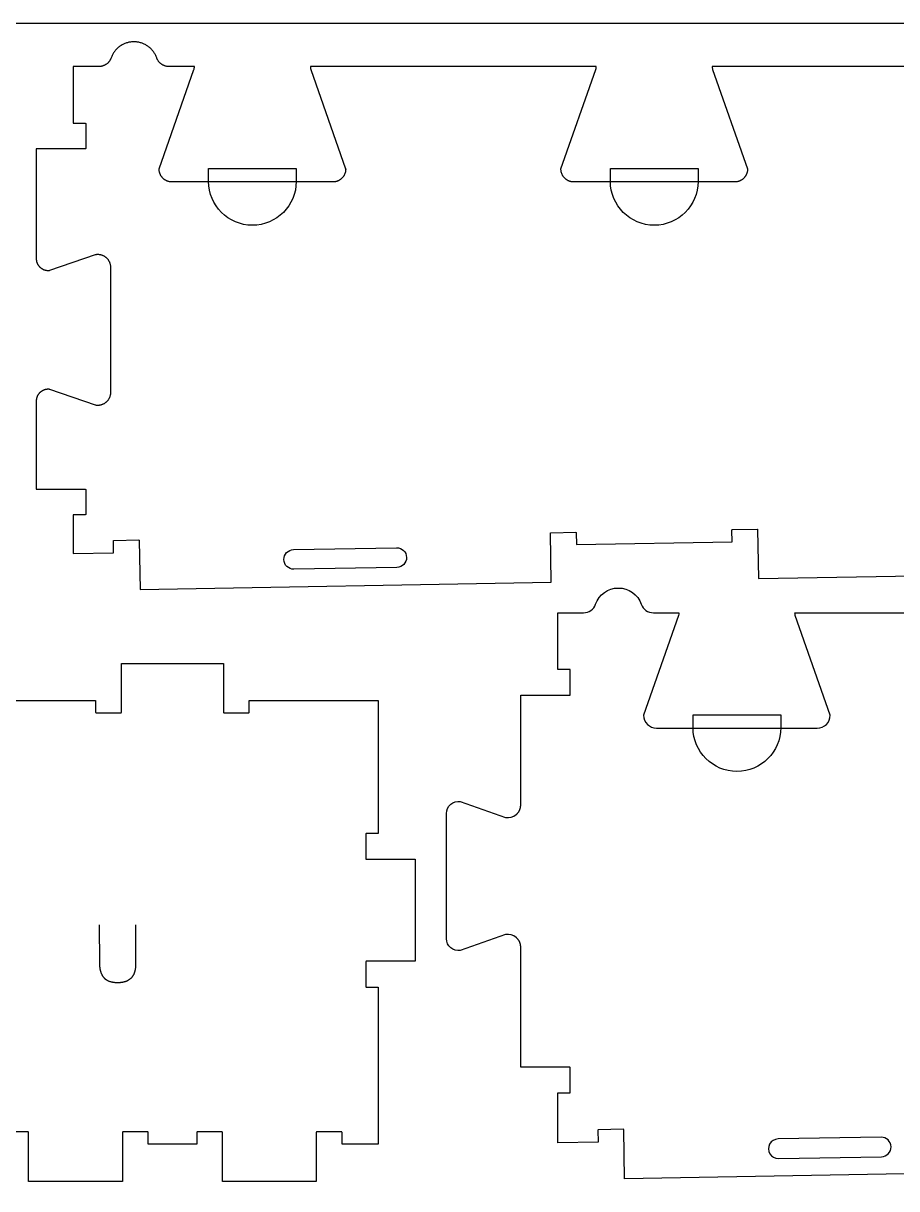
# Model space of a CAD drawing. Header units: millimetres. Extents: x -1220 to 1220, y -1270 to 1270.
# Drawn here: x -265 to 159, y 705 to 1270 of the extents above; entities that cross this region are included whole.
import ezdxf

# ---------------------------------------------------------------- set-up
doc = ezdxf.new("R2010")
doc.units = ezdxf.units.MM
for name, color, linetype, true_color in [('0_SHEET_SPRUCEPLY_2440X122', 1, 'Continuous', 0xff0000), ('1_ANYTOOL_1MMDEEP_LABELS_S', 2, 'Continuous', 0xffff00), ('3_ANYTOOL_CUTTHROUGH_INSID', 4, 'Continuous', 0x00ffff), ('4_ANYTOOL_CUTTHROUGH_OUTSI', 5, 'Continuous', 0x0000ff), ('5_ANYTOOL_HALF_MILL_9MM_IN', 3, 'Continuous', 0x00ff00)]:
    doc.layers.add(name, color=color, linetype=linetype, true_color=true_color)

msp = doc.modelspace()

# ---------------------------------------------------------------- linework, layer by layer
at = {"layer": '0_SHEET_SPRUCEPLY_2440X122'}
msp.add_lwpolyline([(1220, 1270), (1220, 50), (-1220, 50), (-1220, 1270)], close=True, dxfattribs=at)
at = {"layer": '1_ANYTOOL_1MMDEEP_LABELS_S'}
msp.add_lwpolyline([(-228.17, 832.65), (-228.05, 814.01), (-228.04, 813.45), (-228.01, 812.92), (-227.97, 812.4), (-227.91, 811.89), (-227.87, 811.65), (-227.83, 811.41), (-227.79, 811.17), (-227.74, 810.93), (-227.69, 810.7), (-227.63, 810.48), (-227.57, 810.25), (-227.51, 810.04), (-227.44, 809.82), (-227.37, 809.61), (-227.3, 809.41), (-227.22, 809.2), (-227.14, 809), (-227.05, 808.81), (-226.96, 808.62), (-226.87, 808.43), (-226.77, 808.25), (-226.67, 808.07), (-226.56, 807.9), (-226.45, 807.73), (-226.34, 807.56), (-226.22, 807.4), (-226.1, 807.24), (-225.97, 807.09), (-225.84, 806.94), (-225.78, 806.86), (-225.71, 806.79), (-225.64, 806.72), (-225.57, 806.65), (-225.5, 806.58), (-225.43, 806.51), (-225.35, 806.45), (-225.28, 806.38), (-225.2, 806.32), (-225.12, 806.26), (-225.04, 806.2), (-224.96, 806.14), (-224.8, 806.02), (-224.63, 805.91), (-224.45, 805.8), (-224.27, 805.7), (-224.08, 805.6), (-223.89, 805.51), (-223.69, 805.42), (-223.49, 805.33), (-223.28, 805.26), (-223.07, 805.18), (-222.85, 805.11), (-222.62, 805.05), (-222.39, 804.99), (-222.16, 804.93), (-221.92, 804.88), (-221.67, 804.84), (-221.42, 804.8), (-221.16, 804.76), (-220.9, 804.73), (-220.63, 804.71), (-220.36, 804.68), (-220.08, 804.67), (-219.8, 804.66), (-219.21, 804.65), (-218.68, 804.65), (-218.16, 804.68), (-217.91, 804.7), (-217.66, 804.72), (-217.41, 804.75), (-217.17, 804.78), (-216.94, 804.82), (-216.71, 804.86), (-216.48, 804.9), (-216.25, 804.95), (-216.03, 805), (-215.82, 805.06), (-215.61, 805.12), (-215.4, 805.19), (-215.2, 805.26), (-215, 805.33), (-214.8, 805.41), (-214.61, 805.49), (-214.43, 805.58), (-214.25, 805.67), (-214.07, 805.76), (-213.89, 805.86), (-213.72, 805.96), (-213.56, 806.07), (-213.4, 806.18), (-213.24, 806.3), (-213.09, 806.42), (-212.94, 806.54), (-212.79, 806.67), (-212.65, 806.81), (-212.51, 806.94), (-212.38, 807.08), (-212.25, 807.23), (-212.13, 807.38), (-212.01, 807.53), (-211.89, 807.69), (-211.78, 807.85), (-211.67, 808.02), (-211.57, 808.19), (-211.47, 808.37), (-211.38, 808.55), (-211.28, 808.73), (-211.2, 808.92), (-211.11, 809.11), (-211.04, 809.31), (-210.96, 809.51), (-210.89, 809.71), (-210.82, 809.92), (-210.76, 810.13), (-210.7, 810.35), (-210.65, 810.57), (-210.6, 810.8), (-210.56, 811.03), (-210.51, 811.26), (-210.48, 811.5), (-210.44, 811.74), (-210.41, 811.99), (-210.39, 812.24), (-210.35, 812.75), (-210.33, 813.29), (-210.33, 832.65)], dxfattribs=at)
at = {"layer": '3_ANYTOOL_CUTTHROUGH_INSID'}
for points in [[(-83.76, 1006.03), (-133.75, 1005.16, -1), (-133.92, 1014.66), (-83.92, 1015.53, -1)], [(151.24, 720.09, 1), (151.07, 729.59), (101.08, 728.71, 1), (101.25, 719.22)]]:
    msp.add_lwpolyline(points, format="xyb", close=True, dxfattribs=at)
at = {"layer": '4_ANYTOOL_CUTTHROUGH_OUTSI'}
for points in [[(226.13, 712.89), (26.66, 709.41), (26.24, 733.16), (26.24, 733.16, 0.414214), (25.99, 733.4), (13.99, 733.2, 0.414214), (13.74, 732.94), (13.85, 727.19), (-5.71, 726.85), (-5.7, 751.03), (0.05, 751.03), (0.05, 751.03, 0.414214), (0.3, 751.28), (0.3, 763.28, 0.414214), (0.05, 763.53), (-23.7, 763.53), (-23.7, 821.69), (-23.7, 821.69), (-23.7, 821.86), (-23.71, 822.02), (-23.72, 822.19), (-23.74, 822.36), (-23.76, 822.52), (-23.78, 822.69), (-23.81, 822.86), (-23.85, 823.02), (-23.88, 823.19), (-23.93, 823.35), (-23.98, 823.52), (-24.03, 823.68), (-24.08, 823.84), (-24.15, 824), (-24.21, 824.16), (-24.28, 824.32), (-24.36, 824.48), (-24.44, 824.63), (-24.52, 824.78), (-24.61, 824.93), (-24.7, 825.07), (-24.79, 825.22), (-24.89, 825.36), (-24.99, 825.49), (-25.1, 825.63), (-25.2, 825.76), (-25.32, 825.88), (-25.43, 826.01), (-25.55, 826.13), (-25.67, 826.24), (-25.79, 826.35), (-25.91, 826.46, 0.220464), (-30.98, 827.86, 0.042513), (-31.02, 827.85), (-53.03, 820.18, -0.219504), (-57.67, 821.47, -0.220464), (-59.7, 825.86), (-59.7, 886.69, -0.220464), (-57.67, 891.08, -0.219504), (-53.03, 892.37), (-31.02, 884.7, 0.042513), (-30.98, 884.69, 0.220464), (-25.91, 886.09), (-25.79, 886.2), (-25.67, 886.31), (-25.55, 886.43), (-25.43, 886.54), (-25.32, 886.67), (-25.2, 886.79), (-25.1, 886.92), (-24.99, 887.06), (-24.89, 887.19), (-24.79, 887.33), (-24.7, 887.48), (-24.61, 887.62), (-24.52, 887.77), (-24.44, 887.92), (-24.36, 888.08), (-24.28, 888.23), (-24.21, 888.39), (-24.15, 888.55), (-24.08, 888.71), (-24.03, 888.87), (-23.98, 889.03), (-23.93, 889.2), (-23.88, 889.36), (-23.85, 889.53), (-23.81, 889.7), (-23.78, 889.86), (-23.76, 890.03), (-23.74, 890.2), (-23.72, 890.36), (-23.71, 890.53), (-23.7, 890.69), (-23.7, 890.86), (-23.71, 944.03), (0.04, 944.03), (0.04, 944.03, 0.414214), (0.29, 944.28), (0.29, 956.28, 0.414214), (0.04, 956.53), (-5.71, 956.53), (-5.71, 984.03), (6.7, 984.03), (6.7, 984.03, 0.317837), (12.59, 988.19, -0.317837), (23.67, 996.03, -0.317837), (34.75, 988.19, 0.317837), (40.64, 984.03), (53.04, 984.03, -0.061485), (52.81, 982.64), (35.91, 934.36, 0.084368), (35.89, 934.28, 0.414214), (42.14, 928.03), (120.14, 928.03, 0.414214), (126.39, 934.28, 0.084368), (126.38, 934.36), (109.48, 982.64, -0.061485), (109.25, 984.03), (247.94, 984.03, -0.061485)], [(-324.38, 941.48), (-229.88, 941.48), (-229.88, 935.73), (-229.88, 935.73, 0.414214), (-229.63, 935.48), (-217.63, 935.48, 0.414214), (-217.38, 935.73), (-217.38, 959.48), (-167.88, 959.48), (-167.88, 935.73), (-167.88, 935.73, 0.414214), (-167.63, 935.48), (-155.63, 935.48, 0.414214), (-155.38, 935.73), (-155.38, 941.48), (-92.88, 941.48), (-92.88, 876.91), (-98.63, 876.91), (-98.63, 876.91, 0.414214), (-98.88, 876.66), (-98.88, 864.66, 0.414214), (-98.63, 864.41), (-74.88, 864.41), (-74.88, 814.91), (-98.63, 814.91), (-98.63, 814.91, 0.414214), (-98.88, 814.66), (-98.88, 802.66, 0.414214), (-98.63, 802.41), (-92.88, 802.41), (-92.88, 726.16), (-110.38, 726.16), (-110.38, 731.91), (-110.38, 731.91, 0.414214), (-110.63, 732.16), (-122.63, 732.16, 0.414214), (-122.88, 731.91), (-122.88, 708.16), (-168.38, 708.16), (-168.38, 731.91), (-168.38, 731.91, 0.414214), (-168.63, 732.16), (-180.63, 732.16, 0.414214), (-180.88, 731.91), (-180.88, 726.16), (-204.38, 726.16), (-204.38, 731.91), (-204.38, 731.91, 0.414214), (-204.63, 732.16), (-216.63, 732.16, 0.414214), (-216.88, 731.91), (-216.88, 708.16), (-262.38, 708.16), (-262.38, 731.91), (-262.38, 731.91, 0.414214), (-262.63, 732.16), (-274.63, 732.16, 0.414214)]]:
    msp.add_lwpolyline(points, format="xyb", dxfattribs=at)
msp.add_polyline3d([(207.84, 1249.03, 0), (69.15, 1249.03, 0), (69.16, 1248.85, 0), (69.18, 1248.68, 0), (69.2, 1248.5, 0), (69.22, 1248.33, 0), (69.26, 1248.15, 0), (69.29, 1247.98, 0), (69.34, 1247.81, 0), (69.38, 1247.64, 0), (86.28, 1199.36, 0), (86.28, 1199.35, 0), (86.29, 1199.34, 0), (86.29, 1199.34, 0), (86.29, 1199.33, 0), (86.29, 1199.32, 0), (86.29, 1199.31, 0), (86.29, 1199.3, 0), (86.29, 1199.29, 0), (86.29, 1199.29, 0), (86.29, 1199.28, 0), (86.29, 1199.06, 0), (86.28, 1198.85, 0), (86.26, 1198.64, 0), (86.24, 1198.43, 0), (86.2, 1198.22, 0), (86.16, 1198.01, 0), (86.12, 1197.8, 0), (86.06, 1197.59, 0), (86, 1197.39, 0), (85.93, 1197.18, 0), (85.86, 1196.99, 0), (85.78, 1196.79, 0), (85.69, 1196.59, 0), (85.59, 1196.4, 0), (85.49, 1196.21, 0), (85.38, 1196.03, 0), (85.27, 1195.85, 0), (85.15, 1195.67, 0), (85.02, 1195.5, 0), (84.89, 1195.33, 0), (84.76, 1195.17, 0), (84.61, 1195.01, 0), (84.46, 1194.86, 0), (84.31, 1194.71, 0), (84.15, 1194.57, 0), (83.99, 1194.43, 0), (83.82, 1194.3, 0), (83.65, 1194.17, 0), (83.47, 1194.05, 0), (83.29, 1193.94, 0), (83.11, 1193.83, 0), (82.92, 1193.73, 0), (82.73, 1193.63, 0), (82.53, 1193.55, 0), (82.34, 1193.46, 0), (82.14, 1193.39, 0), (81.94, 1193.32, 0), (81.73, 1193.26, 0), (81.52, 1193.21, 0), (81.32, 1193.16, 0), (81.11, 1193.12, 0), (80.9, 1193.09, 0), (80.68, 1193.06, 0), (80.47, 1193.04, 0), (80.26, 1193.03, 0), (80.04, 1193.03, 0), (2.04, 1193.03, 0), (1.83, 1193.03, 0), (1.62, 1193.04, 0), (1.41, 1193.06, 0), (1.19, 1193.09, 0), (0.98, 1193.12, 0), (0.77, 1193.16, 0), (0.56, 1193.21, 0), (0.36, 1193.26, 0), (0.15, 1193.32, 0), (-0.05, 1193.39, 0), (-0.25, 1193.46, 0), (-0.45, 1193.55, 0), (-0.64, 1193.63, 0), (-0.83, 1193.73, 0), (-1.02, 1193.83, 0), (-1.2, 1193.94, 0), (-1.38, 1194.05, 0), (-1.56, 1194.17, 0), (-1.73, 1194.3, 0), (-1.9, 1194.43, 0), (-2.06, 1194.57, 0), (-2.22, 1194.71, 0), (-2.37, 1194.86, 0), (-2.52, 1195.01, 0), (-2.67, 1195.17, 0), (-2.8, 1195.33, 0), (-2.94, 1195.5, 0), (-3.06, 1195.67, 0), (-3.18, 1195.85, 0), (-3.3, 1196.03, 0), (-3.4, 1196.21, 0), (-3.5, 1196.4, 0), (-3.6, 1196.59, 0), (-3.69, 1196.79, 0), (-3.77, 1196.99, 0), (-3.84, 1197.18, 0), (-3.91, 1197.39, 0), (-3.97, 1197.59, 0), (-4.03, 1197.8, 0), (-4.07, 1198.01, 0), (-4.11, 1198.22, 0), (-4.15, 1198.43, 0), (-4.17, 1198.64, 0), (-4.19, 1198.85, 0), (-4.2, 1199.06, 0), (-4.21, 1199.28, 0), (-4.21, 1199.29, 0), (-4.2, 1199.29, 0), (-4.2, 1199.3, 0), (-4.2, 1199.31, 0), (-4.2, 1199.32, 0), (-4.2, 1199.33, 0), (-4.2, 1199.34, 0), (-4.2, 1199.34, 0), (-4.19, 1199.35, 0), (-4.19, 1199.36, 0), (12.71, 1247.64, 0), (12.75, 1247.81, 0), (12.8, 1247.98, 0), (12.83, 1248.15, 0), (12.87, 1248.33, 0), (12.89, 1248.5, 0), (12.91, 1248.68, 0), (12.93, 1248.85, 0), (12.94, 1249.03, 0), (-125.75, 1249.03, 0), (-125.74, 1248.85, 0), (-125.72, 1248.68, 0), (-125.7, 1248.5, 0), (-125.68, 1248.33, 0), (-125.64, 1248.15, 0), (-125.61, 1247.98, 0), (-125.56, 1247.81, 0), (-125.52, 1247.64, 0), (-108.62, 1199.36, 0), (-108.62, 1199.35, 0), (-108.61, 1199.34, 0), (-108.61, 1199.34, 0), (-108.61, 1199.33, 0), (-108.61, 1199.32, 0), (-108.61, 1199.31, 0), (-108.61, 1199.3, 0), (-108.61, 1199.29, 0), (-108.61, 1199.29, 0), (-108.61, 1199.28, 0), (-108.61, 1199.06, 0), (-108.62, 1198.85, 0), (-108.64, 1198.64, 0), (-108.66, 1198.43, 0), (-108.7, 1198.22, 0), (-108.74, 1198.01, 0), (-108.78, 1197.8, 0), (-108.84, 1197.59, 0), (-108.9, 1197.39, 0), (-108.97, 1197.18, 0), (-109.04, 1196.99, 0), (-109.12, 1196.79, 0), (-109.21, 1196.59, 0), (-109.31, 1196.4, 0), (-109.41, 1196.21, 0), (-109.52, 1196.03, 0), (-109.63, 1195.85, 0), (-109.75, 1195.67, 0), (-109.88, 1195.5, 0), (-110.01, 1195.33, 0), (-110.14, 1195.17, 0), (-110.29, 1195.01, 0), (-110.44, 1194.86, 0), (-110.59, 1194.71, 0), (-110.75, 1194.57, 0), (-110.91, 1194.43, 0), (-111.08, 1194.3, 0), (-111.25, 1194.17, 0), (-111.43, 1194.05, 0), (-111.61, 1193.94, 0), (-111.79, 1193.83, 0), (-111.98, 1193.73, 0), (-112.17, 1193.63, 0), (-112.37, 1193.55, 0), (-112.56, 1193.46, 0), (-112.76, 1193.39, 0), (-112.96, 1193.32, 0), (-113.17, 1193.26, 0), (-113.38, 1193.21, 0), (-113.58, 1193.16, 0), (-113.79, 1193.12, 0), (-114, 1193.09, 0), (-114.22, 1193.06, 0), (-114.43, 1193.04, 0), (-114.64, 1193.03, 0), (-114.86, 1193.03, 0), (-192.86, 1193.03, 0), (-193.07, 1193.03, 0), (-193.28, 1193.04, 0), (-193.49, 1193.06, 0), (-193.71, 1193.09, 0), (-193.92, 1193.12, 0), (-194.13, 1193.16, 0), (-194.34, 1193.21, 0), (-194.54, 1193.26, 0), (-194.75, 1193.32, 0), (-194.95, 1193.39, 0), (-195.15, 1193.46, 0), (-195.35, 1193.55, 0), (-195.54, 1193.63, 0), (-195.73, 1193.73, 0), (-195.92, 1193.83, 0), (-196.1, 1193.94, 0), (-196.28, 1194.05, 0), (-196.46, 1194.17, 0), (-196.63, 1194.3, 0), (-196.8, 1194.43, 0), (-196.96, 1194.57, 0), (-197.12, 1194.71, 0), (-197.27, 1194.86, 0), (-197.42, 1195.01, 0), (-197.57, 1195.17, 0), (-197.7, 1195.33, 0), (-197.84, 1195.5, 0), (-197.96, 1195.67, 0), (-198.08, 1195.85, 0), (-198.2, 1196.03, 0), (-198.3, 1196.21, 0), (-198.4, 1196.4, 0), (-198.5, 1196.59, 0), (-198.59, 1196.79, 0), (-198.67, 1196.99, 0), (-198.74, 1197.18, 0), (-198.81, 1197.39, 0), (-198.87, 1197.59, 0), (-198.93, 1197.8, 0), (-198.97, 1198.01, 0), (-199.01, 1198.22, 0), (-199.05, 1198.43, 0), (-199.07, 1198.64, 0), (-199.09, 1198.85, 0), (-199.1, 1199.06, 0), (-199.11, 1199.28, 0), (-199.11, 1199.29, 0), (-199.1, 1199.29, 0), (-199.1, 1199.3, 0), (-199.1, 1199.31, 0), (-199.1, 1199.32, 0), (-199.1, 1199.33, 0), (-199.1, 1199.34, 0), (-199.1, 1199.34, 0), (-199.09, 1199.35, 0), (-199.09, 1199.36, 0), (-182.19, 1247.64, 0), (-182.15, 1247.81, 0), (-182.1, 1247.98, 0), (-182.07, 1248.15, 0), (-182.03, 1248.33, 0), (-182.01, 1248.5, 0), (-181.99, 1248.68, 0), (-181.97, 1248.85, 0), (-181.96, 1249.03, 0), (-194.36, 1249.03, 0), (-194.57, 1249.03, 0), (-194.79, 1249.04, 0), (-195, 1249.06, 0), (-195.21, 1249.09, 0), (-195.42, 1249.12, 0), (-195.63, 1249.16, 0), (-195.84, 1249.21, 0), (-196.05, 1249.26, 0), (-196.25, 1249.32, 0), (-196.46, 1249.39, 0), (-196.66, 1249.46, 0), (-196.85, 1249.55, 0), (-197.05, 1249.64, 0), (-197.24, 1249.73, 0), (-197.43, 1249.83, 0), (-197.61, 1249.94, 0), (-197.79, 1250.05, 0), (-197.97, 1250.17, 0), (-198.14, 1250.3, 0), (-198.31, 1250.43, 0), (-198.47, 1250.57, 0), (-198.63, 1250.71, 0), (-198.78, 1250.86, 0), (-198.93, 1251.02, 0), (-199.08, 1251.18, 0), (-199.21, 1251.34, 0), (-199.34, 1251.51, 0), (-199.47, 1251.68, 0), (-199.59, 1251.86, 0), (-199.7, 1252.04, 0), (-199.81, 1252.22, 0), (-199.91, 1252.41, 0), (-200.01, 1252.6, 0), (-200.1, 1252.8, 0), (-200.18, 1252.99, 0), (-200.25, 1253.19, 0), (-200.39, 1253.57, 0), (-200.55, 1253.94, 0), (-200.71, 1254.31, 0), (-200.89, 1254.67, 0), (-201.08, 1255.02, 0), (-201.28, 1255.37, 0), (-201.5, 1255.71, 0), (-201.72, 1256.04, 0), (-201.96, 1256.37, 0), (-202.21, 1256.68, 0), (-202.47, 1256.99, 0), (-202.73, 1257.29, 0), (-203.01, 1257.58, 0), (-203.3, 1257.86, 0), (-203.6, 1258.13, 0), (-203.91, 1258.39, 0), (-204.22, 1258.63, 0), (-204.55, 1258.87, 0), (-204.88, 1259.1, 0), (-205.22, 1259.31, 0), (-205.56, 1259.52, 0), (-205.92, 1259.71, 0), (-206.28, 1259.89, 0), (-206.64, 1260.05, 0), (-207.01, 1260.21, 0), (-207.39, 1260.35, 0), (-207.77, 1260.48, 0), (-208.16, 1260.59, 0), (-208.54, 1260.69, 0), (-208.94, 1260.78, 0), (-209.33, 1260.86, 0), (-209.73, 1260.92, 0), (-210.13, 1260.97, 0), (-210.53, 1261, 0), (-210.93, 1261.02, 0), (-211.33, 1261.03, 0), (-211.73, 1261.02, 0), (-212.13, 1261, 0), (-212.53, 1260.97, 0), (-212.93, 1260.92, 0), (-213.33, 1260.86, 0), (-213.72, 1260.78, 0), (-214.12, 1260.69, 0), (-214.5, 1260.59, 0), (-214.89, 1260.48, 0), (-215.27, 1260.35, 0), (-215.65, 1260.21, 0), (-216.02, 1260.05, 0), (-216.38, 1259.89, 0), (-216.74, 1259.71, 0), (-217.1, 1259.52, 0), (-217.44, 1259.31, 0), (-217.78, 1259.1, 0), (-218.11, 1258.87, 0), (-218.44, 1258.63, 0), (-218.75, 1258.39, 0), (-219.06, 1258.13, 0), (-219.36, 1257.86, 0), (-219.65, 1257.58, 0), (-219.93, 1257.29, 0), (-220.2, 1256.99, 0), (-220.45, 1256.68, 0), (-220.7, 1256.37, 0), (-220.94, 1256.04, 0), (-221.16, 1255.71, 0), (-221.38, 1255.37, 0), (-221.58, 1255.02, 0), (-221.77, 1254.67, 0), (-221.95, 1254.31, 0), (-222.11, 1253.94, 0), (-222.27, 1253.57, 0), (-222.41, 1253.19, 0), (-222.48, 1252.99, 0), (-222.56, 1252.8, 0), (-222.65, 1252.6, 0), (-222.75, 1252.41, 0), (-222.85, 1252.22, 0), (-222.96, 1252.04, 0), (-223.07, 1251.86, 0), (-223.19, 1251.68, 0), (-223.32, 1251.51, 0), (-223.45, 1251.34, 0), (-223.59, 1251.18, 0), (-223.73, 1251.02, 0), (-223.88, 1250.86, 0), (-224.03, 1250.71, 0), (-224.19, 1250.57, 0), (-224.35, 1250.43, 0), (-224.52, 1250.3, 0), (-224.69, 1250.17, 0), (-224.87, 1250.05, 0), (-225.05, 1249.94, 0), (-225.23, 1249.83, 0), (-225.42, 1249.73, 0), (-225.61, 1249.64, 0), (-225.81, 1249.55, 0), (-226.01, 1249.46, 0), (-226.21, 1249.39, 0), (-226.41, 1249.32, 0), (-226.61, 1249.26, 0), (-226.82, 1249.21, 0), (-227.03, 1249.16, 0), (-227.24, 1249.12, 0), (-227.45, 1249.09, 0), (-227.66, 1249.06, 0), (-227.87, 1249.04, 0), (-228.09, 1249.03, 0), (-228.3, 1249.03, 0), (-240.71, 1249.03, 0), (-240.71, 1221.53, 0), (-234.96, 1221.53, 0), (-234.95, 1221.53, 0), (-234.94, 1221.53, 0), (-234.93, 1221.53, 0), (-234.92, 1221.53, 0), (-234.91, 1221.52, 0), (-234.9, 1221.52, 0), (-234.9, 1221.52, 0), (-234.89, 1221.52, 0), (-234.88, 1221.52, 0), (-234.87, 1221.51, 0), (-234.86, 1221.51, 0), (-234.86, 1221.51, 0), (-234.85, 1221.5, 0), (-234.84, 1221.5, 0), (-234.83, 1221.5, 0), (-234.83, 1221.49, 0), (-234.82, 1221.49, 0), (-234.81, 1221.48, 0), (-234.8, 1221.48, 0), (-234.8, 1221.47, 0), (-234.79, 1221.47, 0), (-234.78, 1221.46, 0), (-234.78, 1221.45, 0), (-234.77, 1221.45, 0), (-234.77, 1221.44, 0), (-234.76, 1221.44, 0), (-234.76, 1221.43, 0), (-234.75, 1221.42, 0), (-234.75, 1221.41, 0), (-234.74, 1221.41, 0), (-234.74, 1221.4, 0), (-234.73, 1221.39, 0), (-234.73, 1221.39, 0), (-234.73, 1221.38, 0), (-234.72, 1221.37, 0), (-234.72, 1221.36, 0), (-234.72, 1221.35, 0), (-234.71, 1221.35, 0), (-234.71, 1221.34, 0), (-234.71, 1221.33, 0), (-234.71, 1221.32, 0), (-234.71, 1221.31, 0), (-234.71, 1221.3, 0), (-234.71, 1221.29, 0), (-234.71, 1221.29, 0), (-234.71, 1221.28, 0), (-234.71, 1209.28, 0), (-234.71, 1209.27, 0), (-234.71, 1209.26, 0), (-234.71, 1209.25, 0), (-234.71, 1209.24, 0), (-234.71, 1209.24, 0), (-234.71, 1209.23, 0), (-234.71, 1209.22, 0), (-234.71, 1209.21, 0), (-234.72, 1209.2, 0), (-234.72, 1209.19, 0), (-234.72, 1209.19, 0), (-234.73, 1209.18, 0), (-234.73, 1209.17, 0), (-234.73, 1209.16, 0), (-234.74, 1209.16, 0), (-234.74, 1209.15, 0), (-234.75, 1209.14, 0), (-234.75, 1209.13, 0), (-234.76, 1209.13, 0), (-234.76, 1209.12, 0), (-234.77, 1209.11, 0), (-234.77, 1209.11, 0), (-234.78, 1209.1, 0), (-234.78, 1209.1, 0), (-234.79, 1209.09, 0), (-234.8, 1209.08, 0), (-234.8, 1209.08, 0), (-234.81, 1209.07, 0), (-234.82, 1209.07, 0), (-234.83, 1209.06, 0), (-234.83, 1209.06, 0), (-234.84, 1209.06, 0), (-234.85, 1209.05, 0), (-234.86, 1209.05, 0), (-234.86, 1209.05, 0), (-234.87, 1209.04, 0), (-234.88, 1209.04, 0), (-234.89, 1209.04, 0), (-234.9, 1209.03, 0), (-234.9, 1209.03, 0), (-234.91, 1209.03, 0), (-234.92, 1209.03, 0), (-234.93, 1209.03, 0), (-234.94, 1209.03, 0), (-234.95, 1209.03, 0), (-234.96, 1209.03, 0), (-258.7, 1209.03, 0), (-258.7, 1155.86, 0), (-258.7, 1155.71, 0), (-258.7, 1155.55, 0), (-258.69, 1155.4, 0), (-258.67, 1155.25, 0), (-258.65, 1155.1, 0), (-258.63, 1154.94, 0), (-258.6, 1154.79, 0), (-258.57, 1154.63, 0), (-258.54, 1154.48, 0), (-258.5, 1154.33, 0), (-258.45, 1154.18, 0), (-258.41, 1154.03, 0), (-258.35, 1153.88, 0), (-258.3, 1153.73, 0), (-258.24, 1153.59, 0), (-258.17, 1153.44, 0), (-258.1, 1153.3, 0), (-258.03, 1153.16, 0), (-257.95, 1153.02, 0), (-257.87, 1152.88, 0), (-257.79, 1152.75, 0), (-257.7, 1152.62, 0), (-257.61, 1152.49, 0), (-257.52, 1152.36, 0), (-257.42, 1152.24, 0), (-257.32, 1152.12, 0), (-257.22, 1152, 0), (-257.12, 1151.89, 0), (-257.01, 1151.78, 0), (-256.9, 1151.67, 0), (-256.79, 1151.57, 0), (-256.67, 1151.47, 0), (-256.52, 1151.35, 0), (-256.36, 1151.22, 0), (-256.2, 1151.11, 0), (-256.03, 1151, 0), (-255.86, 1150.9, 0), (-255.69, 1150.8, 0), (-255.51, 1150.71, 0), (-255.33, 1150.62, 0), (-255.15, 1150.54, 0), (-254.96, 1150.47, 0), (-254.78, 1150.4, 0), (-254.59, 1150.35, 0), (-254.4, 1150.29, 0), (-254.2, 1150.25, 0), (-254.01, 1150.21, 0), (-253.81, 1150.17, 0), (-253.61, 1150.15, 0), (-253.42, 1150.13, 0), (-253.22, 1150.11, 0), (-253.02, 1150.11, 0), (-252.82, 1150.11, 0), (-252.62, 1150.12, 0), (-252.42, 1150.13, 0), (-252.23, 1150.15, 0), (-252.03, 1150.18, 0), (-230.02, 1157.85, 0), (-230.01, 1157.85, 0), (-230, 1157.85, 0), (-230, 1157.85, 0), (-229.99, 1157.86, 0), (-229.98, 1157.86, 0), (-229.77, 1157.89, 0), (-229.55, 1157.91, 0), (-229.33, 1157.93, 0), (-229.12, 1157.94, 0), (-228.9, 1157.94, 0), (-228.68, 1157.94, 0), (-228.47, 1157.92, 0), (-228.25, 1157.9, 0), (-228.03, 1157.88, 0), (-227.82, 1157.84, 0), (-227.61, 1157.8, 0), (-227.4, 1157.75, 0), (-227.19, 1157.69, 0), (-226.98, 1157.62, 0), (-226.78, 1157.55, 0), (-226.57, 1157.47, 0), (-226.37, 1157.39, 0), (-226.18, 1157.29, 0), (-225.99, 1157.19, 0), (-225.8, 1157.09, 0), (-225.61, 1156.98, 0), (-225.43, 1156.86, 0), (-225.25, 1156.73, 0), (-225.08, 1156.6, 0), (-224.91, 1156.46, 0), (-224.75, 1156.32, 0), (-224.59, 1156.17, 0), (-224.44, 1156.02, 0), (-224.29, 1155.86, 0), (-224.15, 1155.69, 0), (-224.01, 1155.52, 0), (-223.88, 1155.35, 0), (-223.76, 1155.17, 0), (-223.64, 1154.99, 0), (-223.53, 1154.8, 0), (-223.43, 1154.61, 0), (-223.33, 1154.42, 0), (-223.24, 1154.22, 0), (-223.15, 1154.02, 0), (-223.08, 1153.82, 0), (-223, 1153.61, 0), (-222.94, 1153.41, 0), (-222.89, 1153.2, 0), (-222.84, 1152.99, 0), (-222.8, 1152.77, 0), (-222.76, 1152.56, 0), (-222.74, 1152.34, 0), (-222.72, 1152.13, 0), (-222.71, 1151.91, 0), (-222.7, 1151.69, 0), (-222.7, 1090.86, 0), (-222.71, 1090.64, 0), (-222.72, 1090.42, 0), (-222.74, 1090.21, 0), (-222.76, 1089.99, 0), (-222.8, 1089.78, 0), (-222.84, 1089.57, 0), (-222.89, 1089.35, 0), (-222.94, 1089.14, 0), (-223, 1088.94, 0), (-223.08, 1088.73, 0), (-223.15, 1088.53, 0), (-223.24, 1088.33, 0), (-223.33, 1088.13, 0), (-223.43, 1087.94, 0), (-223.53, 1087.75, 0), (-223.64, 1087.56, 0), (-223.76, 1087.38, 0), (-223.88, 1087.2, 0), (-224.01, 1087.03, 0), (-224.15, 1086.86, 0), (-224.29, 1086.69, 0), (-224.44, 1086.54, 0), (-224.59, 1086.38, 0), (-224.75, 1086.23, 0), (-224.91, 1086.09, 0), (-225.08, 1085.95, 0), (-225.25, 1085.82, 0), (-225.43, 1085.7, 0), (-225.61, 1085.58, 0), (-225.8, 1085.46, 0), (-225.99, 1085.36, 0), (-226.18, 1085.26, 0), (-226.37, 1085.16, 0), (-226.57, 1085.08, 0), (-226.78, 1085, 0), (-226.98, 1084.93, 0), (-227.19, 1084.86, 0), (-227.4, 1084.8, 0), (-227.61, 1084.75, 0), (-227.82, 1084.71, 0), (-228.03, 1084.68, 0), (-228.25, 1084.65, 0), (-228.47, 1084.63, 0), (-228.68, 1084.61, 0), (-228.9, 1084.61, 0), (-229.12, 1084.61, 0), (-229.33, 1084.62, 0), (-229.55, 1084.64, 0), (-229.77, 1084.66, 0), (-229.98, 1084.69, 0), (-229.99, 1084.69, 0), (-230, 1084.7, 0), (-230, 1084.7, 0), (-230.01, 1084.7, 0), (-230.02, 1084.7, 0), (-252.03, 1092.37, 0), (-252.23, 1092.4, 0), (-252.42, 1092.42, 0), (-252.62, 1092.43, 0), (-252.82, 1092.44, 0), (-253.02, 1092.44, 0), (-253.22, 1092.44, 0), (-253.42, 1092.42, 0), (-253.61, 1092.4, 0), (-253.81, 1092.38, 0), (-254.01, 1092.35, 0), (-254.2, 1092.31, 0), (-254.4, 1092.26, 0), (-254.59, 1092.21, 0), (-254.78, 1092.15, 0), (-254.96, 1092.08, 0), (-255.15, 1092.01, 0), (-255.33, 1091.93, 0), (-255.51, 1091.84, 0), (-255.69, 1091.75, 0), (-255.86, 1091.65, 0), (-256.03, 1091.55, 0), (-256.2, 1091.44, 0), (-256.36, 1091.33, 0), (-256.52, 1091.21, 0), (-256.67, 1091.08, 0), (-256.79, 1090.98, 0), (-256.9, 1090.88, 0), (-257.01, 1090.77, 0), (-257.12, 1090.66, 0), (-257.22, 1090.55, 0), (-257.32, 1090.43, 0), (-257.42, 1090.31, 0), (-257.52, 1090.19, 0), (-257.61, 1090.06, 0), (-257.7, 1089.93, 0), (-257.79, 1089.8, 0), (-257.87, 1089.67, 0), (-257.95, 1089.53, 0), (-258.03, 1089.39, 0), (-258.1, 1089.25, 0), (-258.17, 1089.11, 0), (-258.24, 1088.97, 0), (-258.3, 1088.82, 0), (-258.35, 1088.67, 0), (-258.41, 1088.52, 0), (-258.45, 1088.37, 0), (-258.5, 1088.22, 0), (-258.54, 1088.07, 0), (-258.57, 1087.92, 0), (-258.6, 1087.76, 0), (-258.63, 1087.61, 0), (-258.65, 1087.46, 0), (-258.67, 1087.3, 0), (-258.69, 1087.15, 0), (-258.7, 1087, 0), (-258.7, 1086.84, 0), (-258.7, 1086.69, 0), (-258.71, 1044, 0), (-234.96, 1044, 0), (-234.95, 1044, 0), (-234.94, 1044, 0), (-234.93, 1044, 0), (-234.92, 1044, 0), (-234.91, 1044, 0), (-234.91, 1044, 0), (-234.9, 1043.99, 0), (-234.89, 1043.99, 0), (-234.88, 1043.99, 0), (-234.87, 1043.99, 0), (-234.86, 1043.98, 0), (-234.86, 1043.98, 0), (-234.85, 1043.98, 0), (-234.84, 1043.97, 0), (-234.83, 1043.97, 0), (-234.83, 1043.97, 0), (-234.82, 1043.96, 0), (-234.81, 1043.96, 0), (-234.81, 1043.95, 0), (-234.8, 1043.95, 0), (-234.79, 1043.94, 0), (-234.79, 1043.93, 0), (-234.78, 1043.93, 0), (-234.77, 1043.92, 0), (-234.77, 1043.92, 0), (-234.76, 1043.91, 0), (-234.76, 1043.9, 0), (-234.75, 1043.9, 0), (-234.75, 1043.89, 0), (-234.74, 1043.88, 0), (-234.74, 1043.87, 0), (-234.73, 1043.87, 0), (-234.73, 1043.86, 0), (-234.73, 1043.85, 0), (-234.72, 1043.84, 0), (-234.72, 1043.84, 0), (-234.72, 1043.83, 0), (-234.72, 1043.82, 0), (-234.71, 1043.81, 0), (-234.71, 1043.8, 0), (-234.71, 1043.79, 0), (-234.71, 1043.79, 0), (-234.71, 1043.78, 0), (-234.71, 1043.77, 0), (-234.71, 1043.76, 0), (-234.71, 1043.75, 0), (-234.71, 1031.75, 0), (-234.71, 1031.74, 0), (-234.71, 1031.73, 0), (-234.71, 1031.73, 0), (-234.71, 1031.72, 0), (-234.71, 1031.71, 0), (-234.71, 1031.7, 0), (-234.71, 1031.69, 0), (-234.72, 1031.68, 0), (-234.72, 1031.68, 0), (-234.72, 1031.67, 0), (-234.72, 1031.66, 0), (-234.73, 1031.65, 0), (-234.73, 1031.64, 0), (-234.73, 1031.64, 0), (-234.74, 1031.63, 0), (-234.74, 1031.62, 0), (-234.75, 1031.61, 0), (-234.75, 1031.61, 0), (-234.76, 1031.6, 0), (-234.76, 1031.59, 0), (-234.77, 1031.59, 0), (-234.77, 1031.58, 0), (-234.78, 1031.58, 0), (-234.79, 1031.57, 0), (-234.79, 1031.56, 0), (-234.8, 1031.56, 0), (-234.81, 1031.55, 0), (-234.81, 1031.55, 0), (-234.82, 1031.54, 0), (-234.83, 1031.54, 0), (-234.83, 1031.53, 0), (-234.84, 1031.53, 0), (-234.85, 1031.53, 0), (-234.86, 1031.52, 0), (-234.86, 1031.52, 0), (-234.87, 1031.52, 0), (-234.88, 1031.51, 0), (-234.89, 1031.51, 0), (-234.9, 1031.51, 0), (-234.91, 1031.51, 0), (-234.91, 1031.51, 0), (-234.92, 1031.5, 0), (-234.93, 1031.5, 0), (-234.94, 1031.5, 0), (-234.95, 1031.5, 0), (-234.96, 1031.5, 0), (-240.71, 1031.5, 0), (-240.71, 1012.8, 0), (-221.15, 1013.14, 0), (-221.26, 1018.89, 0), (-221.26, 1018.9, 0), (-221.25, 1018.9, 0), (-221.25, 1018.91, 0), (-221.25, 1018.92, 0), (-221.25, 1018.93, 0), (-221.25, 1018.94, 0), (-221.25, 1018.95, 0), (-221.25, 1018.95, 0), (-221.24, 1018.96, 0), (-221.24, 1018.97, 0), (-221.24, 1018.98, 0), (-221.24, 1018.99, 0), (-221.23, 1018.99, 0), (-221.23, 1019, 0), (-221.23, 1019.01, 0), (-221.22, 1019.02, 0), (-221.22, 1019.02, 0), (-221.21, 1019.03, 0), (-221.21, 1019.04, 0), (-221.2, 1019.05, 0), (-221.2, 1019.05, 0), (-221.19, 1019.06, 0), (-221.19, 1019.06, 0), (-221.18, 1019.07, 0), (-221.17, 1019.08, 0), (-221.17, 1019.08, 0), (-221.16, 1019.09, 0), (-221.15, 1019.09, 0), (-221.15, 1019.1, 0), (-221.14, 1019.1, 0), (-221.13, 1019.11, 0), (-221.12, 1019.11, 0), (-221.12, 1019.12, 0), (-221.11, 1019.12, 0), (-221.1, 1019.12, 0), (-221.09, 1019.13, 0), (-221.09, 1019.13, 0), (-221.08, 1019.13, 0), (-221.07, 1019.13, 0), (-221.06, 1019.14, 0), (-221.05, 1019.14, 0), (-221.04, 1019.14, 0), (-221.04, 1019.14, 0), (-221.03, 1019.14, 0), (-221.02, 1019.14, 0), (-221.01, 1019.14, 0), (-209.01, 1019.35, 0), (-209, 1019.35, 0), (-208.99, 1019.35, 0), (-208.99, 1019.35, 0), (-208.98, 1019.35, 0), (-208.97, 1019.35, 0), (-208.96, 1019.35, 0), (-208.95, 1019.34, 0), (-208.94, 1019.34, 0), (-208.94, 1019.34, 0), (-208.93, 1019.34, 0), (-208.92, 1019.33, 0), (-208.91, 1019.33, 0), (-208.9, 1019.33, 0), (-208.9, 1019.32, 0), (-208.89, 1019.32, 0), (-208.88, 1019.32, 0), (-208.87, 1019.31, 0), (-208.87, 1019.31, 0), (-208.86, 1019.3, 0), (-208.85, 1019.3, 0), (-208.85, 1019.29, 0), (-208.84, 1019.29, 0), (-208.83, 1019.28, 0), (-208.83, 1019.27, 0), (-208.82, 1019.27, 0), (-208.82, 1019.26, 0), (-208.81, 1019.26, 0), (-208.81, 1019.25, 0), (-208.8, 1019.24, 0), (-208.8, 1019.23, 0), (-208.79, 1019.23, 0), (-208.79, 1019.22, 0), (-208.78, 1019.21, 0), (-208.78, 1019.2, 0), (-208.78, 1019.2, 0), (-208.77, 1019.19, 0), (-208.77, 1019.18, 0), (-208.77, 1019.17, 0), (-208.77, 1019.16, 0), (-208.76, 1019.16, 0), (-208.76, 1019.15, 0), (-208.76, 1019.14, 0), (-208.76, 1019.13, 0), (-208.76, 1019.12, 0), (-208.76, 1019.11, 0), (-208.76, 1019.1, 0), (-208.34, 995.36, 0), (-8.87, 998.84, 0), (-9.29, 1022.59, 0), (-9.29, 1022.6, 0), (-9.29, 1022.6, 0), (-9.29, 1022.61, 0), (-9.29, 1022.62, 0), (-9.28, 1022.63, 0), (-9.28, 1022.64, 0), (-9.28, 1022.65, 0), (-9.28, 1022.65, 0), (-9.28, 1022.66, 0), (-9.27, 1022.67, 0), (-9.27, 1022.68, 0), (-9.27, 1022.69, 0), (-9.27, 1022.69, 0), (-9.26, 1022.7, 0), (-9.26, 1022.71, 0), (-9.25, 1022.72, 0), (-9.25, 1022.72, 0), (-9.24, 1022.73, 0), (-9.24, 1022.74, 0), (-9.23, 1022.75, 0), (-9.23, 1022.75, 0), (-9.22, 1022.76, 0), (-9.22, 1022.76, 0), (-9.21, 1022.77, 0), (-9.21, 1022.78, 0), (-9.2, 1022.78, 0), (-9.19, 1022.79, 0), (-9.19, 1022.79, 0), (-9.18, 1022.8, 0), (-9.17, 1022.8, 0), (-9.16, 1022.81, 0), (-9.16, 1022.81, 0), (-9.15, 1022.81, 0), (-9.14, 1022.82, 0), (-9.13, 1022.82, 0), (-9.13, 1022.83, 0), (-9.12, 1022.83, 0), (-9.11, 1022.83, 0), (-9.1, 1022.83, 0), (-9.09, 1022.83, 0), (-9.08, 1022.84, 0), (-9.08, 1022.84, 0), (-9.07, 1022.84, 0), (-9.06, 1022.84, 0), (-9.05, 1022.84, 0), (-9.04, 1022.84, 0), (2.96, 1023.05, 0), (2.96, 1023.05, 0), (2.97, 1023.05, 0), (2.98, 1023.05, 0), (2.99, 1023.05, 0), (3, 1023.05, 0), (3.01, 1023.05, 0), (3.02, 1023.04, 0), (3.02, 1023.04, 0), (3.03, 1023.04, 0), (3.04, 1023.04, 0), (3.05, 1023.03, 0), (3.06, 1023.03, 0), (3.06, 1023.03, 0), (3.07, 1023.02, 0), (3.08, 1023.02, 0), (3.09, 1023.02, 0), (3.09, 1023.01, 0), (3.1, 1023.01, 0), (3.11, 1023, 0), (3.11, 1023, 0), (3.12, 1022.99, 0), (3.13, 1022.99, 0), (3.13, 1022.98, 0), (3.14, 1022.97, 0), (3.15, 1022.97, 0), (3.15, 1022.96, 0), (3.16, 1022.96, 0), (3.16, 1022.95, 0), (3.17, 1022.94, 0), (3.17, 1022.93, 0), (3.18, 1022.93, 0), (3.18, 1022.92, 0), (3.18, 1022.91, 0), (3.19, 1022.9, 0), (3.19, 1022.9, 0), (3.19, 1022.89, 0), (3.2, 1022.88, 0), (3.2, 1022.87, 0), (3.2, 1022.86, 0), (3.2, 1022.86, 0), (3.21, 1022.85, 0), (3.21, 1022.84, 0), (3.21, 1022.83, 0), (3.21, 1022.82, 0), (3.21, 1022.81, 0), (3.21, 1022.8, 0), (3.31, 1017.06, 0), (78.8, 1018.37, 0), (78.7, 1024.12, 0), (78.7, 1024.13, 0), (78.7, 1024.14, 0), (78.7, 1024.15, 0), (78.7, 1024.16, 0), (78.7, 1024.17, 0), (78.7, 1024.17, 0), (78.71, 1024.18, 0), (78.71, 1024.19, 0), (78.71, 1024.2, 0), (78.71, 1024.21, 0), (78.71, 1024.21, 0), (78.72, 1024.22, 0), (78.72, 1024.23, 0), (78.73, 1024.24, 0), (78.73, 1024.25, 0), (78.73, 1024.25, 0), (78.74, 1024.26, 0), (78.74, 1024.27, 0), (78.75, 1024.27, 0), (78.75, 1024.28, 0), (78.76, 1024.29, 0), (78.76, 1024.29, 0), (78.77, 1024.3, 0), (78.78, 1024.31, 0), (78.78, 1024.31, 0), (78.79, 1024.32, 0), (78.79, 1024.32, 0), (78.8, 1024.33, 0), (78.81, 1024.33, 0), (78.82, 1024.34, 0), (78.82, 1024.34, 0), (78.83, 1024.35, 0), (78.84, 1024.35, 0), (78.85, 1024.35, 0), (78.85, 1024.36, 0), (78.86, 1024.36, 0), (78.87, 1024.36, 0), (78.88, 1024.37, 0), (78.89, 1024.37, 0), (78.89, 1024.37, 0), (78.9, 1024.37, 0), (78.91, 1024.37, 0), (78.92, 1024.38, 0), (78.93, 1024.38, 0), (78.94, 1024.38, 0), (78.94, 1024.38, 0), (90.94, 1024.59, 0), (90.95, 1024.59, 0), (90.96, 1024.59, 0), (90.97, 1024.59, 0), (90.98, 1024.58, 0), (90.99, 1024.58, 0), (90.99, 1024.58, 0), (91, 1024.58, 0), (91.01, 1024.58, 0), (91.02, 1024.58, 0), (91.03, 1024.57, 0), (91.03, 1024.57, 0), (91.04, 1024.57, 0), (91.05, 1024.56, 0), (91.06, 1024.56, 0), (91.07, 1024.56, 0), (91.07, 1024.55, 0), (91.08, 1024.55, 0), (91.09, 1024.54, 0), (91.09, 1024.54, 0), (91.1, 1024.53, 0), (91.11, 1024.53, 0), (91.11, 1024.52, 0), (91.12, 1024.52, 0), (91.13, 1024.51, 0), (91.13, 1024.5, 0), (91.14, 1024.5, 0), (91.14, 1024.49, 0), (91.15, 1024.48, 0), (91.15, 1024.48, 0), (91.16, 1024.47, 0), (91.16, 1024.46, 0), (91.17, 1024.46, 0), (91.17, 1024.45, 0), (91.17, 1024.44, 0), (91.18, 1024.43, 0), (91.18, 1024.42, 0), (91.18, 1024.42, 0), (91.19, 1024.41, 0), (91.19, 1024.4, 0), (91.19, 1024.39, 0), (91.19, 1024.38, 0), (91.19, 1024.37, 0), (91.2, 1024.37, 0), (91.2, 1024.36, 0), (91.2, 1024.35, 0), (91.2, 1024.34, 0), (91.61, 1000.59, 0), (291.08, 1004.08, 0)], dxfattribs=at)
at = {"layer": '5_ANYTOOL_HALF_MILL_9MM_IN'}
for points in [[(-132.6, 1193.28, -1), (-175.1, 1193.28), (-175.1, 1193.53), (-175.1, 1199.53), (-132.6, 1199.53), (-132.6, 1193.53), (-132.6, 1193.28)], [(62.3, 1193.28, -1), (19.8, 1193.28), (19.8, 1193.53), (19.8, 1199.53), (62.3, 1199.53), (62.3, 1193.53), (62.3, 1193.28)], [(102.39, 928.28, -1), (59.89, 928.28), (59.89, 928.53), (59.89, 934.53), (102.39, 934.53), (102.39, 928.53), (102.39, 928.28)]]:
    msp.add_lwpolyline(points, format="xyb", close=True, dxfattribs=at)

doc.saveas('drawing.dxf')
